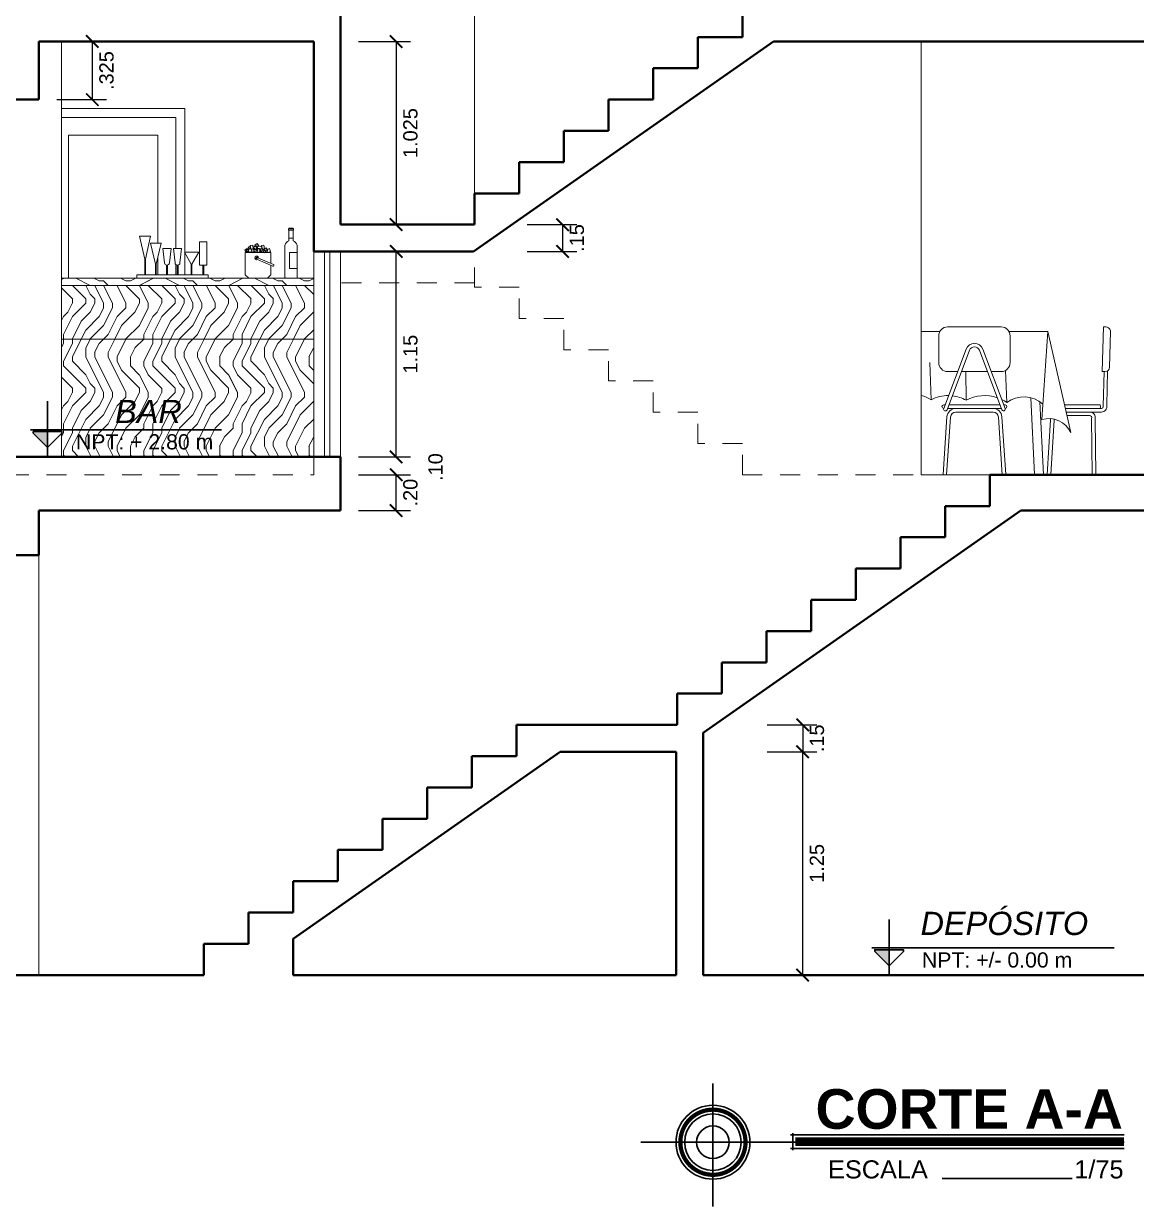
# Model space of a CAD drawing. Header units: millimetres. Extents: x 107 to 277, y 12 to 70.
# Drawn here: x 132.26 to 138.49, y 21.67 to 28.29 of the extents above; entities that cross this region are included whole.
import ezdxf

# ---------------------------------------------------------------- set-up
doc = ezdxf.new("R2010")
doc.units = ezdxf.units.MM
doc.header["$PDMODE"] = 32
doc.linetypes.add('HIDDEN2', pattern=[4.762499999999999, 3.175, -1.5875])
doc.layers.get('0').update_dxf_attribs({"lineweight": 0})
doc.layers.get('Defpoints').update_dxf_attribs({"color": 167, "lineweight": 0})
for name, color, linetype, lineweight in [('A-Dims', 22, 'Continuous', 0), ('A-Furniture', 65, 'Continuous', 0), ('A-Hatch', 57, 'Continuous', 0), ('A-Stair', 53, 'Continuous', 0), ('A-Text', 30, 'Continuous', 30), ('A-Wall', 153, 'Continuous', 40), ('A-Window Glass', 111, 'Continuous', 0), ('ARQ-PORTAS', 124, 'Continuous', 0), ('linea fachada', 181, 'Continuous', 40), ('muros bajos', 223, 'HIDDEN2', 18), ('proyecciones', 33, 'HIDDEN2', 0)]:
    doc.layers.add(name, color=color, linetype=linetype, lineweight=lineweight)
doc.styles.add('ejes', font='swissel.ttf')
doc.styles.add('FITO', font='ARIAL.TTF')
doc.dimstyles.new('DIM50', dxfattribs={"dimtxt": 0.08, "dimasz": 0.07, "dimexe": 0.08, "dimexo": 0.1, "dimgap": 0.04, "dimtad": 2, "dimzin": 4, "dimdsep": 46, "dimtxsty": 'ejes', "dimblk": 'ARCHTICK', "dimcen": 0.05, "dimadec": 0, "dimazin": 0, "dimtfac": 1, "dimtix": 1, "dimtmove": 0, "dimatfit": 3, "dimfxl": 0.08, "dimarcsym": 0})
pattern_1 = [(90, (-114.0953977339475, -72.2793867705482), (-0.4999999999999999, 0.5), [0.025, -0.475]), (90, (-114.1453977339475, -72.6293867705482), (-0.4999999999999999, 0.5), [0.05, -0.45]), (90, (-114.1703977339475, -72.30438677054818), (-0.4999999999999999, 0.5), [0.025, -0.475]), (90, (-114.2203977339475, -72.60438677054819), (-0.4999999999999999, 0.5), [0.025, -0.475]), (90, (-114.2453977339475, -72.30438677054818), (-0.4999999999999999, 0.5), [0.025, -0.475]), (90, (-114.2703977339475, -72.57938677054818), (-0.4999999999999999, 0.5), [0.025, -0.475]), (90, (-114.2953977339475, -72.30438677054818), (-0.4999999999999999, 0.5), [0.025, -0.475]), (90, (-114.3453977339475, -72.57938677054818), (-0.4999999999999999, 0.5), [0.025, -0.275, 0.025, -0.175]), (90, (-114.3953977339475, -72.57938677054818), (-0.4999999999999999, 0.5), [0.05, -0.25, 0.025, -0.175]), (90, (-114.4703977339475, -72.60438677054819), (-0.4999999999999999, 0.5), [0.025, -0.075, 0.025, -0.2, 0.025, -0.15]), (90, (-114.5203977339475, -72.6293867705482), (-0.4999999999999999, 0.5), [0.025, -0.1, 0.05, -0.325]), (90, (-114.5453977339475, -72.30438677054818), (-0.4999999999999999, 0.5), [0.025, -0.475]), (90, (-114.5703977339475, -72.6293867705482), (-0.4999999999999999, 0.5), [0.025, -0.125, 0.025, -0.325]), (135, (-114.0953977339475, -72.67938677054818), (-0.5000000000095124, 8.612732121052413e-17), [0.0707105, -0.636396281]), (135, (-114.0953977339475, -72.2543867705482), (-0.5000000000095124, 8.612732121052413e-17), [0.14142135, -0.565685431]), (135, (-114.3453977339475, -72.2543867705482), (-0.5000000000095124, 8.612732121052413e-17), [0.035355, -0.671751781]), (135, (-114.3953977339475, -72.67938677054818), (-0.5000000000095124, 8.612732121052413e-17), [0.106066, -0.601040781]), (135, (-114.3953977339475, -72.2543867705482), (-0.5000000000095124, 8.612732121052413e-17), [0.1767767, -0.530330081]), (135, (-114.4703977339475, -72.2543867705482), (-0.5000000000095124, 8.612732121052413e-17), [0.106066, -0.601040781]), (45, (-114.5203977339475, -72.35438677054819), (1.41638472441782e-16, 0.5000000000095124), [0.035355, -0.671751781]), (45, (-114.1203977339475, -72.5293867705482), (1.41638472441782e-16, 0.5000000000095124), [0.0707105, -0.636396281]), (45, (-114.3203977339475, -72.5043867705482), (1.41638472441782e-16, 0.5000000000095124), [0.0707105, -0.636396281]), (45, (-114.2203977339475, -72.35438677054819), (1.41638472441782e-16, 0.5000000000095124), [0.0707105, -0.636396281]), (45, (-114.4203977339475, -72.3793867705482), (1.41638472441782e-16, 0.5000000000095124), [0.0707105, -0.636396281]), (45, (-114.4703977339475, -72.35438677054819), (1.41638472441782e-16, 0.5000000000095124), [0.106066, -0.601040781]), (45, (-114.1703977339475, -72.47938677054819), (1.41638472441782e-16, 0.5000000000095124), [0.106066, -0.601040781]), (45, (-114.1953977339475, -72.4043867705482), (1.41638472441782e-16, 0.5000000000095124), [0.106066, -0.601040781]), (45, (-114.3703977339475, -72.47938677054819), (1.41638472441782e-16, 0.5000000000095124), [0.106066, -0.601040781]), (45, (-114.3953977339475, -72.42938677054818), (1.41638472441782e-16, 0.5000000000095124), [0.106066, -0.601040781]), (116.5650512, (-114.1953977339475, -72.6543867705482), (-2.00032210155194e-10, 0.5000000000000471), [0.055901695, -1.06213229]), (116.5650512, (-114.1703977339475, -72.2793867705482), (-2.00032210155194e-10, 0.5000000000000471), [0.2236068, -0.8944271884999999]), (116.5650512, (-114.2453977339475, -72.2793867705482), (-2.00032210155194e-10, 0.5000000000000471), [0.2236068, -0.8944271884999999]), (116.5650512, (-114.2953977339475, -72.2793867705482), (-2.00032210155194e-10, 0.5000000000000471), [0.223607, -0.335, 0.111805, -0.4476219885]), (116.5650512, (-114.3703977339475, -72.22938677054819), (-2.00032210155194e-10, 0.5000000000000471), [0.055901695, -1.06213229]), (116.5650512, (-114.5453977339475, -72.67938677054818), (-2.00032210155194e-10, 0.5000000000000471), [0.055901695, -1.06213229]), (116.5650512, (-114.5453977339475, -72.2793867705482), (-2.00032210155194e-10, 0.5000000000000471), [0.1118034, -1.0062305885]), (63.43494879999999, (-114.0953977339475, -72.4043867705482), (2.000326044544413e-10, 0.500000000000047), [0.1118034, -1.0062305885]), (63.43494879999999, (-114.2203977339475, -72.57938677054818), (2.000326044544413e-10, 0.500000000000047), [0.1118034, -1.0062305885]), (63.43494879999999, (-114.1453977339475, -72.57938677054818), (2.000326044544413e-10, 0.500000000000047), [0.055901695, -1.0621305885]), (63.43494879999999, (-114.2703977339475, -72.55438677054818), (2.000326044544413e-10, 0.500000000000047), [0.1677051, -0.9503288885]), (63.43494879999999, (-114.2703977339475, -72.45438677054818), (2.000326044544413e-10, 0.500000000000047), [0.1118034, -1.0062305885]), (63.43494879999999, (-114.2953977339475, -72.4043867705482), (2.000326044544413e-10, 0.500000000000047), [0.1118034, -1.0062305885]), (63.43494879999999, (-114.3453977339475, -72.55438677054818), (2.000326044544413e-10, 0.500000000000047), [0.055901695, -1.0621305885]), (63.43494879999999, (-114.3953977339475, -72.5293867705482), (2.000326044544413e-10, 0.500000000000047), [0.055901695, -1.0621305885]), (63.43494879999999, (-114.4953977339475, -72.32938677054818), (2.000326044544413e-10, 0.500000000000047), [0.055901695, -1.0621305885]), (63.43494879999999, (-114.3203977339475, -72.35438677054819), (2.000326044544413e-10, 0.500000000000047), [0.055901695, -1.0621305885]), (63.43494879999999, (-114.4703977339475, -72.57938677054818), (2.000326044544413e-10, 0.500000000000047), [0.1677051, -0.9503288885]), (63.43494879999999, (-114.5203977339475, -72.60438677054819), (2.000326044544413e-10, 0.500000000000047), [0.1118034, -1.0062305885]), (63.43494879999999, (-114.3703977339475, -72.32938677054818), (2.000326044544413e-10, 0.500000000000047), [0.0559, -0.5031, 0.0559, -0.5031339885]), (63.43494879999999, (-114.4703977339475, -72.47938677054819), (2.000326044544413e-10, 0.500000000000047), [0.1118034, -1.0062305885]), (63.43494879999999, (-114.5203977339475, -72.45438677054818), (2.000326044544413e-10, 0.500000000000047), [0.1118034, -1.0062305885]), (63.43494879999999, (-114.5703977339475, -72.60438677054819), (2.000326044544413e-10, 0.500000000000047), [0.1118034, -1.0062305885]), (63.43494879999999, (-114.5703977339475, -72.45438677054818), (2.000326044544413e-10, 0.500000000000047), [0.1118034, -1.0062305885])]

# ---------------------------------------------------------------- blocks, each defined once
blk = doc.blocks.new('_ArchTick')
at = {"color": 0, "linetype": 'ByBlock', "const_width": 0.15}
blk.add_lwpolyline([(-0.5, -0.5), (0.5, 0.5)], dxfattribs=at)
blk = doc.blocks.new('*D344')
at = {"layer": 'A-Dims', "color": 0, "lineweight": -2}
for p, q in [((136.4200091921931, 24.36083879969377), (136.6981731992171, 24.36083879969377)), ((136.618173199217, 24.36083879969377), (136.618173199217, 24.21083879969377)), ((136.4200091921931, 24.21083879969377), (136.6981731992171, 24.21083879969377))]:
    blk.add_line(p, q, dxfattribs=at)
at = {"layer": 'Defpoints', "color": 0}
for p in [(136.3200091921931, 24.36083879969377), (136.3200091921931, 24.21083879969377), (136.618173199217, 24.21083879969377)]:
    blk.add_point(p, dxfattribs=at)
at = {"layer": 'A-Dims', "color": 0, "lineweight": -2, "xscale": 0.07, "yscale": 0.07, "zscale": 0.07}
for p, rotation in [((136.618173199217, 24.36083879969377), 270), ((136.618173199217, 24.21083879969377), 90)]:
    blk.add_blockref('_ArchTick', p, dxfattribs=dict(at, rotation=rotation))
at = {"layer": 'A-Dims', "color": 0, "insert": (136.6981731992171, 24.28583879969377), "char_height": 0.08, "attachment_point": 5, "rotation": 90, "style": 'ejes'}
blk.add_mtext('.15', dxfattribs=at)
blk = doc.blocks.new('*D345')
at = {"layer": 'A-Dims', "color": 0, "lineweight": -2}
for p, q in [((136.4200091921931, 24.21083879969377), (136.6981731992171, 24.21083879969377)), ((136.618173199217, 22.9608387996938), (136.618173199217, 24.21083879969377)), ((136.4200091921931, 22.9608387996938), (136.6981731992171, 22.9608387996938))]:
    blk.add_line(p, q, dxfattribs=at)
at = {"layer": 'Defpoints', "color": 0}
for p in [(136.3200091921931, 24.21083879969377), (136.618173199217, 24.21083879969377), (136.3200091921931, 22.9608387996938)]:
    blk.add_point(p, dxfattribs=at)
at = {"layer": 'A-Dims', "color": 0, "lineweight": -2, "xscale": 0.07, "yscale": 0.07, "zscale": 0.07}
for p, rotation in [((136.618173199217, 24.21083879969377), 90), ((136.618173199217, 22.9608387996938), 270)]:
    blk.add_blockref('_ArchTick', p, dxfattribs=dict(at, rotation=rotation))
at = {"layer": 'A-Dims', "color": 0, "insert": (136.6981731992171, 23.58583879969378), "char_height": 0.08, "attachment_point": 5, "rotation": 90, "style": 'ejes'}
blk.add_mtext('1.25', dxfattribs=at)
blk = doc.blocks.new('*D346')
at = {"layer": 'A-Dims', "color": 0, "lineweight": -2}
for p, q in [((134.1310882659429, 27.01083879969374), (134.4225676238192, 27.01083879969374)), ((134.3425676238192, 25.86083879969375), (134.3425676238192, 27.01083879969374)), ((134.1310882659428, 25.86083879969375), (134.4225676238192, 25.86083879969375))]:
    blk.add_line(p, q, dxfattribs=at)
at = {"layer": 'Defpoints', "color": 0}
for p in [(134.0310882659429, 27.01083879969374), (134.3425676238192, 27.01083879969374), (134.0310882659428, 25.86083879969375)]:
    blk.add_point(p, dxfattribs=at)
at = {"layer": 'A-Dims', "color": 0, "lineweight": -2, "xscale": 0.07, "yscale": 0.07, "zscale": 0.07}
for p, rotation in [((134.3425676238192, 27.01083879969374), 90), ((134.3425676238192, 25.86083879969375), 270)]:
    blk.add_blockref('_ArchTick', p, dxfattribs=dict(at, rotation=rotation))
at = {"layer": 'A-Dims', "color": 0, "insert": (134.4225676238192, 26.43583879969374), "char_height": 0.08, "attachment_point": 5, "rotation": 90, "style": 'ejes'}
blk.add_mtext('1.15', dxfattribs=at)
blk = doc.blocks.new('*D347')
at = {"layer": 'A-Dims', "color": 0, "lineweight": -2}
for p, q in [((134.1310882659427, 28.18583879969371), (134.4225676238192, 28.18583879969371)), ((134.3425676238192, 28.18583879969371), (134.3425676238192, 27.16083879969374)), ((134.1310882659427, 27.16083879969374), (134.4225676238192, 27.16083879969374))]:
    blk.add_line(p, q, dxfattribs=at)
at = {"layer": 'Defpoints', "color": 0}
for p in [(134.0310882659427, 28.18583879969371), (134.0310882659427, 27.16083879969374), (134.3425676238192, 27.16083879969374)]:
    blk.add_point(p, dxfattribs=at)
at = {"layer": 'A-Dims', "color": 0, "lineweight": -2, "xscale": 0.07, "yscale": 0.07, "zscale": 0.07}
for p, rotation in [((134.3425676238192, 28.18583879969371), 90), ((134.3425676238192, 27.16083879969374), 270)]:
    blk.add_blockref('_ArchTick', p, dxfattribs=dict(at, rotation=rotation))
at = {"layer": 'A-Dims', "color": 0, "insert": (134.4225676238192, 27.67333879969372), "char_height": 0.08, "attachment_point": 5, "rotation": 90, "style": 'ejes'}
blk.add_mtext('1.025', dxfattribs=at)
blk = doc.blocks.new('*D348')
at = {"layer": 'A-Dims', "color": 0, "lineweight": -2}
for p, q in [((132.4424705424519, 28.18583879969371), (132.7213754900108, 28.18583879969371)), ((132.6413754900108, 28.18583879969371), (132.6413754900108, 27.86083879969375)), ((132.4424705424519, 27.86083879969375), (132.7213754900108, 27.86083879969375))]:
    blk.add_line(p, q, dxfattribs=at)
at = {"layer": 'Defpoints', "color": 0}
for p in [(132.3424705424519, 28.18583879969371), (132.3424705424519, 27.86083879969375), (132.6413754900108, 27.86083879969375)]:
    blk.add_point(p, dxfattribs=at)
at = {"layer": 'A-Dims', "color": 0, "lineweight": -2, "xscale": 0.07, "yscale": 0.07, "zscale": 0.07}
for p, rotation in [((132.6413754900108, 28.18583879969371), 90), ((132.6413754900108, 27.86083879969375), 270)]:
    blk.add_blockref('_ArchTick', p, dxfattribs=dict(at, rotation=rotation))
at = {"layer": 'A-Dims', "color": 0, "insert": (132.7213754900108, 28.02333879969373), "char_height": 0.08, "attachment_point": 5, "rotation": 90, "style": 'ejes'}
blk.add_mtext('.325', dxfattribs=at)
blk = doc.blocks.new('Garrafa')
at = {"color": 8}
for p, q in [((-0.0483563189580423, 0.0699999999999932), (-0.0483563189580423, 0.0272846272362557)), ((0.0401259332429902, 0.0699999999999932), (0.0401259332429618, 0.0277846272362581)), ((-0.1290918293682353, 0.0474999999999994), (-0.1290918293682353, 0.0224999999999937)), ((-0.0483563189580423, 0.0272846272362557), (0.0396259332429736, 0.0272846272362557))]:
    blk.add_line(p, q, dxfattribs=at)
for points in [[(-0.1740000000559405, 0.0474999999999994), (-0.115000000055943, 0.0474999999999994, -0.1528702360645344), (-0.0900000000993657, 0.0699999999999932), (0.0899999999440695, 0.0699999999999932, -0.414213562373095), (0.0949999999440649, 0.0649999999999977), (0.0949999999440649, 0.0049999999999955, -0.414213562373095), (0.0899999999440695, 0), (-0.0899999999440979, 0, -0.1528702367060225), (-0.115000000055943, 0.0224999999999937), (-0.1740000000559121, 0.0224999999999937)], [(-0.1820000000559503, 0.0224999999999937), (-0.1830000000559551, 0.0224999999999937, -0.4142135623738189), (-0.1850000000559646, 0.0244999999999891), (-0.1850000000559078, 0.0455000000000183, -0.414213562372762), (-0.1830000000558982, 0.0475000000000136), (-0.1820000000560071, 0.0475000000000136)]]:
    blk.add_lwpolyline(points, format="xyb", dxfattribs=at)
blk.add_lwpolyline([(-0.1820000000559219, 0.0219999999999914), (-0.1820000000559787, 0.0480000000000018, -0.4142135623728431), (-0.1815000000559905, 0.0485000000000042), (-0.1745000000559003, 0.0485000000000184, -0.4142135623736288), (-0.1740000000559121, 0.048000000000016), (-0.1740000000559405, 0.0219999999999914, -0.4142135623727797), (-0.1745000000559287, 0.021499999999989), (-0.1815000000559337, 0.021499999999989, -0.4142135623727797)], format="xyb", close=True, dxfattribs=at)
blk.add_arc((0.0396259332429736, 0.0277846272362581), 0.0005, 270, 0, dxfattribs=at)
blk = doc.blocks.new('*D354')
at = {"layer": 'A-Dims', "color": 0, "lineweight": -2}
for p, q in [((134.1310882659426, 25.76083879969375), (134.4225676238192, 25.76083879969375)), ((134.3425676238192, 25.56083879969375), (134.3425676238192, 25.76083879969375)), ((134.1310882659427, 25.56083879969375), (134.4225676238192, 25.56083879969375))]:
    blk.add_line(p, q, dxfattribs=at)
at = {"layer": 'Defpoints', "color": 0}
for p in [(134.0310882659426, 25.76083879969375), (134.3425676238192, 25.76083879969375), (134.0310882659427, 25.56083879969375)]:
    blk.add_point(p, dxfattribs=at)
at = {"layer": 'A-Dims', "color": 0, "lineweight": -2, "xscale": 0.07, "yscale": 0.07, "zscale": 0.07}
for p, rotation in [((134.3425676238192, 25.76083879969375), 270), ((134.3425676238192, 25.56083879969375), 90)]:
    blk.add_blockref('_ArchTick', p, dxfattribs=dict(at, rotation=rotation))
at = {"layer": 'A-Dims', "color": 0, "insert": (134.4225676238192, 25.66083879969375), "char_height": 0.08, "attachment_point": 5, "rotation": 90, "style": 'ejes'}
blk.add_mtext('.20', dxfattribs=at)
blk = doc.blocks.new('*D355')
at = {"layer": 'A-Dims', "color": 0, "lineweight": -2}
for p, q in [((135.0761777798935, 27.16083879969373), (135.3543417869175, 27.16083879969373)), ((135.2743417869175, 27.16083879969373), (135.2743417869175, 27.01083879969372)), ((135.0761777798935, 27.01083879969372), (135.3543417869175, 27.01083879969372))]:
    blk.add_line(p, q, dxfattribs=at)
at = {"layer": 'Defpoints', "color": 0}
for p in [(134.9761777798935, 27.16083879969373), (134.9761777798935, 27.01083879969372), (135.2743417869175, 27.01083879969372)]:
    blk.add_point(p, dxfattribs=at)
at = {"layer": 'A-Dims', "color": 0, "lineweight": -2, "xscale": 0.07, "yscale": 0.07, "zscale": 0.07}
for p, rotation in [((135.2743417869175, 27.16083879969373), 270), ((135.2743417869175, 27.01083879969372), 90)]:
    blk.add_blockref('_ArchTick', p, dxfattribs=dict(at, rotation=rotation))
at = {"layer": 'A-Dims', "color": 0, "insert": (135.3543417869175, 27.08583879969373), "char_height": 0.08, "attachment_point": 5, "rotation": 90, "style": 'ejes'}
blk.add_mtext('.15', dxfattribs=at)

msp = doc.modelspace()

# ---------------------------------------------------------------- hatches: boundary and pattern name
at = {"layer": 'A-Hatch'}
h = msp.add_hatch(dxfattribs=at)
h.set_pattern_fill('ENDGRAIN', color=256, scale=0.5, angle=180, style=0, pattern_type=2)
h.set_pattern_definition([(180, (-114.4953977339475, -72.67938677054818), (-0.5000000000000001, -0.4999999999999999), [0.025, -0.475]), (180, (-114.1453977339475, -72.72938677054819), (-0.5000000000000001, -0.4999999999999999), [0.05, -0.45]), (180, (-114.4703977339475, -72.7543867705482), (-0.5000000000000001, -0.4999999999999999), [0.025, -0.475]), (180, (-114.1703977339475, -72.80438677054818), (-0.5000000000000001, -0.4999999999999999), [0.025, -0.475]), (180, (-114.4703977339475, -72.82938677054818), (-0.5000000000000001, -0.4999999999999999), [0.025, -0.475]), (180, (-114.1953977339475, -72.85438677054819), (-0.5000000000000001, -0.4999999999999999), [0.025, -0.475]), (180, (-114.4703977339475, -72.8793867705482), (-0.5000000000000001, -0.4999999999999999), [0.025, -0.475]), (180, (-114.1953977339475, -72.92938677054818), (-0.5000000000000001, -0.4999999999999999), [0.025, -0.275, 0.025, -0.175]), (180, (-114.1953977339475, -72.97938677054819), (-0.5000000000000001, -0.4999999999999999), [0.05, -0.25, 0.025, -0.175]), (180, (-114.1703977339475, -73.05438677054818), (-0.5000000000000001, -0.4999999999999999), [0.025, -0.075, 0.025, -0.2, 0.025, -0.15]), (180, (-114.1453977339475, -73.10438677054819), (-0.5000000000000001, -0.4999999999999999), [0.025, -0.1, 0.05, -0.325]), (180, (-114.4703977339475, -73.1293867705482), (-0.5000000000000001, -0.4999999999999999), [0.025, -0.475]), (180, (-114.1453977339475, -73.1543867705482), (-0.5000000000000001, -0.4999999999999999), [0.025, -0.125, 0.025, -0.325]), (225, (-114.0953977339475, -72.67938677054818), (-1.167434911897904e-16, -0.5000000000095124), [0.07071050000000001, -0.6363962810000001]), (225, (-114.5203977339475, -72.67938677054818), (-1.167434911897904e-16, -0.5000000000095124), [0.14142135, -0.5656854310000001]), (225, (-114.5203977339475, -72.92938677054818), (-1.167434911897904e-16, -0.5000000000095124), [0.03535500000000001, -0.6717517810000001]), (225, (-114.0953977339475, -72.97938677054819), (-1.167434911897904e-16, -0.5000000000095124), [0.106066, -0.6010407810000001]), (225, (-114.5203977339475, -72.97938677054819), (-1.167434911897904e-16, -0.5000000000095124), [0.1767767, -0.5303300810000001]), (225, (-114.5203977339475, -73.05438677054818), (-1.167434911897904e-16, -0.5000000000095124), [0.106066, -0.6010407810000001]), (134.9999999999999, (-114.4203977339475, -73.10438677054819), (-0.5000000000095124, 1.722546424210483e-16), [0.035355, -0.671751781]), (134.9999999999999, (-114.2453977339475, -72.70438677054818), (-0.5000000000095124, 1.722546424210483e-16), [0.0707105, -0.636396281]), (134.9999999999999, (-114.2703977339475, -72.9043867705482), (-0.5000000000095124, 1.722546424210483e-16), [0.0707105, -0.636396281]), (134.9999999999999, (-114.4203977339475, -72.80438677054818), (-0.5000000000095124, 1.722546424210483e-16), [0.0707105, -0.636396281]), (134.9999999999999, (-114.3953977339475, -73.0043867705482), (-0.5000000000095124, 1.722546424210483e-16), [0.0707105, -0.636396281]), (134.9999999999999, (-114.4203977339475, -73.05438677054818), (-0.5000000000095124, 1.722546424210483e-16), [0.106066, -0.601040781]), (134.9999999999999, (-114.2953977339475, -72.7543867705482), (-0.5000000000095124, 1.722546424210483e-16), [0.106066, -0.601040781]), (134.9999999999999, (-114.3703977339475, -72.7793867705482), (-0.5000000000095124, 1.722546424210483e-16), [0.106066, -0.601040781]), (134.9999999999999, (-114.2953977339475, -72.95438677054818), (-0.5000000000095124, 1.722546424210483e-16), [0.106066, -0.601040781]), (134.9999999999999, (-114.3453977339475, -72.97938677054819), (-0.5000000000095124, 1.722546424210483e-16), [0.106066, -0.601040781]), (206.5650511999999, (-114.1203977339475, -72.7793867705482), (-0.5000000000000471, -2.00032179539024e-10), [0.05590169499999997, -1.062132289999999]), (206.5650511999999, (-114.4953977339475, -72.7543867705482), (-0.5000000000000471, -2.00032179539024e-10), [0.2236067999999999, -0.8944271884999995]), (206.5650511999999, (-114.4953977339475, -72.82938677054818), (-0.5000000000000471, -2.00032179539024e-10), [0.2236067999999999, -0.8944271884999995]), (206.5650511999999, (-114.4953977339475, -72.8793867705482), (-0.5000000000000471, -2.00032179539024e-10), [0.2236069999999999, -0.3349999999999998, 0.1118049999999999, -0.4476219884999998]), (206.5650511999999, (-114.5453977339475, -72.95438677054818), (-0.5000000000000471, -2.00032179539024e-10), [0.05590169499999997, -1.062132289999999]), (206.5650511999999, (-114.0953977339475, -73.1293867705482), (-0.5000000000000471, -2.00032179539024e-10), [0.05590169499999997, -1.062132289999999]), (206.5650511999999, (-114.4953977339475, -73.1293867705482), (-0.5000000000000471, -2.00032179539024e-10), [0.1118033999999999, -1.006230588499999]), (153.4349488, (-114.3703977339475, -72.67938677054818), (-0.500000000000047, 2.000326350706113e-10), [0.1118034, -1.0062305885]), (153.4349488, (-114.1953977339475, -72.80438677054818), (-0.500000000000047, 2.000326350706113e-10), [0.1118034, -1.0062305885]), (153.4349488, (-114.1953977339475, -72.72938677054819), (-0.500000000000047, 2.000326350706113e-10), [0.05590169499999999, -1.062130588499999]), (153.4349488, (-114.2203977339475, -72.85438677054819), (-0.500000000000047, 2.000326350706113e-10), [0.1677051, -0.9503288884999997]), (153.4349488, (-114.3203977339475, -72.85438677054819), (-0.500000000000047, 2.000326350706113e-10), [0.1118034, -1.0062305885]), (153.4349488, (-114.3703977339475, -72.8793867705482), (-0.500000000000047, 2.000326350706113e-10), [0.1118034, -1.0062305885]), (153.4349488, (-114.2203977339475, -72.92938677054818), (-0.500000000000047, 2.000326350706113e-10), [0.05590169499999999, -1.062130588499999]), (153.4349488, (-114.2453977339475, -72.97938677054819), (-0.500000000000047, 2.000326350706113e-10), [0.05590169499999999, -1.062130588499999]), (153.4349488, (-114.4453977339475, -73.07938677054818), (-0.500000000000047, 2.000326350706113e-10), [0.05590169499999999, -1.062130588499999]), (153.4349488, (-114.4203977339475, -72.9043867705482), (-0.500000000000047, 2.000326350706113e-10), [0.05590169499999999, -1.062130588499999]), (153.4349488, (-114.1953977339475, -73.05438677054818), (-0.500000000000047, 2.000326350706113e-10), [0.1677051, -0.9503288884999997]), (153.4349488, (-114.1703977339475, -73.10438677054819), (-0.500000000000047, 2.000326350706113e-10), [0.1118034, -1.0062305885]), (153.4349488, (-114.4453977339475, -72.95438677054818), (-0.500000000000047, 2.000326350706113e-10), [0.05589999999999998, -0.5030999999999998, 0.05589999999999998, -0.5031339884999998]), (153.4349488, (-114.2953977339475, -73.05438677054818), (-0.500000000000047, 2.000326350706113e-10), [0.1118034, -1.0062305885]), (153.4349488, (-114.3203977339475, -73.10438677054819), (-0.500000000000047, 2.000326350706113e-10), [0.1118034, -1.0062305885]), (153.4349488, (-114.1703977339475, -73.1543867705482), (-0.500000000000047, 2.000326350706113e-10), [0.1118034, -1.0062305885]), (153.4349488, (-114.3203977339475, -73.1543867705482), (-0.500000000000047, 2.000326350706113e-10), [0.1118034, -1.0062305885])])
h.paths.add_polyline_path([(133.8810882659426, 26.82083879969374), (133.8810882659426, 26.86083879969373), (132.4692827554037, 26.8608387996937), (132.4692827554037, 26.82083879969372)])
h = msp.add_hatch(dxfattribs=at)
h.set_pattern_fill('ENDGRAIN', color=256, scale=0.5, angle=90, style=0, pattern_type=2)
h.set_pattern_definition(pattern_1)
h.paths.add_polyline_path([(133.8810882659426, 26.52083879969372), (133.8810882659426, 26.82083879969372), (132.4692827554037, 26.82083879969372), (132.4692827554037, 26.52083879969372)])
h = msp.add_hatch(dxfattribs=at)
h.set_pattern_fill('ENDGRAIN', color=256, scale=0.5, angle=90, style=0, pattern_type=2)
h.set_pattern_definition(pattern_1)
h.paths.add_polyline_path([(133.8810882659426, 25.86083879969375), (133.8810882659426, 26.52083879969372), (132.4692827554037, 26.52083879969372), (132.4692827554036, 25.86083879969375)])
at = {"layer": 'A-Text'}
for points in [[(132.3915930841512, 25.91291122630334), (132.3915930841512, 26.00291122630326), (132.3114047028889, 26.00291122630326), (132.3114047028889, 25.99309960756582)], [(137.1017783887218, 23.01291122630338), (137.1017783887218, 23.1029112263033), (137.0215900074594, 23.1029112263033), (137.0215900074594, 23.09309960756585)]]:
    msp.add_hatch(color=256, dxfattribs=at).paths.add_polyline_path(points)

# ---------------------------------------------------------------- linework, layer by layer
at = {"layer": 'A-Furniture'}
for p, q in [((132.9387840243735, 26.96759756250449), (132.9347840243735, 26.96759756250449)), ((133.0089507995875, 26.98269030070147), (133.0089507995875, 26.88083880971768)), ((133.1589507995876, 27.00460890847773), (133.1589507995876, 26.88083880971768)), ((133.5672253819573, 26.96559750042834), (133.6530971683021, 26.9281364260374)), ((133.5724682791091, 26.97379194002607), (133.6561595724848, 26.93782850041773)), ((132.9986650584418, 26.93937522633284), (132.9946650584418, 26.93937522633284)), ((133.0574155771739, 26.93464433926945), (133.0574155771739, 26.88083880971768)), ((133.0634155771739, 26.93495385615233), (133.0634155771739, 26.88083880971768)), ((133.1089507995875, 26.9379391945989), (133.1089507995875, 26.88083880971768)), ((133.1164793739202, 26.93464433926945), (133.1164793739202, 26.88083880971768)), ((133.1224793739202, 26.93495385615233), (133.1224793739202, 26.88083880971768)), ((133.1994516424803, 26.93937522633284), (133.1954516424803, 26.93937522633284)), ((133.2595963915159, 26.93459732833657), (133.2595963915159, 26.88083880971768)), ((133.2655963915159, 26.93459732833657), (133.2655963915159, 26.88083880971768)), ((132.4692827554037, 26.86083879969373), (133.8810882659426, 26.86083879969373)), ((132.4692827554037, 26.82083879969372), (133.8810882659426, 26.82083879969372)), ((137.2810882659427, 26.56218098445951), (137.3856330608781, 26.56218098445951)), ((137.7737920487298, 26.56218098445951), (137.9895916571247, 26.56218098445951)), ((137.9895916571247, 26.56218098445951), (137.956032816001, 26.06948867201316)), ((137.9895916571247, 26.56218098445951), (138.1193782907409, 25.99697289020963)), ((132.4692827554037, 26.52083879969373), (133.8810882659426, 26.52083879969373)), ((137.3371458036327, 26.18109091957692), (137.3307170498467, 26.38979216153273)), ((137.6525689209465, 26.33867028059526), (137.5068561886615, 26.33867028059526)), ((137.5332259901538, 26.17788011421742), (137.5309587631472, 26.33867028059526)), ((137.729712554804, 26.33867028059526), (137.6739434271037, 26.33867028059526)), ((137.7614504674087, 26.16503696193015), (137.7530950344534, 26.34447458345806)), ((137.8949284103825, 26.19239525097218), (137.9162391252228, 25.76218098445951)), ((137.9461766265286, 26.1684342601363), (137.9663004308391, 25.76218098445951)), ((137.7304276490097, 26.13218098445952), (137.4289974605982, 26.13218098445952))]:
    msp.add_line(p, q, dxfattribs=at)
for points in [[(132.9347840243735, 26.88083880971768), (132.9347840243735, 26.96759756250449), (132.9067840243736, 27.09728817641976), (132.9667840243735, 27.09728817641976), (132.9387840243735, 26.96759756250449), (132.9387840243735, 26.88083880971768)], [(132.9946650584418, 26.88083880971768), (132.9946650584418, 26.93937522633284), (132.9666650584418, 27.0572881764198), (133.0266650584418, 27.0572881764198), (132.9986650584418, 26.93937522633284), (132.9986650584418, 26.88083880971768)], [(133.2825963915159, 27.06385972825564), (133.2825963915159, 26.93459732833657), (133.2425963915159, 26.93459732833657), (133.2425963915159, 27.06385972825564)], [(133.495518314556, 27.01781029059534), (133.5088335618893, 27.02755121033967), (133.5185685333349, 27.01424409397051), (133.5052532860016, 27.00450317422618)], [(133.5022035851087, 27.01806081115776), (133.5098301972561, 27.02459362315309), (133.5168255073056, 27.01642707609249), (133.5091988951582, 27.00989426409716)], [(133.5337973461036, 27.01901665772879), (133.5270577431498, 27.00554513375285), (133.5116710155848, 27.01324288455904), (133.5184106185386, 27.02671440853495)], [(133.5141604834564, 27.03214416007372), (133.5217870956037, 27.03867697206905), (133.5287824056532, 27.03051042500845), (133.5211557935058, 27.02397761301312)], [(133.5257614419212, 27.04494855852661), (133.5399632221116, 27.04697615926482), (133.5429015298425, 27.02639557861146), (133.5286997496521, 27.02436797787322)], [(133.5533637504985, 27.01900967610199), (133.548656622665, 27.00470068753651), (133.5309514562804, 27.01052503222052), (133.5356585841138, 27.02483402078601)], [(133.5441700868365, 27.02479357767205), (133.5680172834835, 27.01968689594349), (133.5653153174105, 27.00706924720415), (133.5414681207635, 27.01217592893274)], [(133.5441991949856, 27.03445448707006), (133.557514442319, 27.04419540681439), (133.5672494137645, 27.03088829044523), (133.5539341664312, 27.02114737070089)], [(133.5514586108895, 27.04555052081937), (133.5647738582229, 27.0552914405637), (133.5745088296684, 27.04198432419454), (133.5611935823351, 27.03224340445021)], [(133.5591014092829, 27.0214784598298), (133.5743396079003, 27.02779997369205), (133.5812068335034, 27.01124632056857), (133.565968634886, 27.00492480670632)], [(133.568510786094, 27.04271805207534), (133.592357982741, 27.03761137034677), (133.5896560166681, 27.02499372160744), (133.5658088200211, 27.03010040333603)], [(133.5825560614653, 27.02489028757568), (133.5967578416557, 27.0269178883139), (133.5996961493866, 27.00633730766054), (133.5854943691962, 27.00430970692229)], [(133.5885342515962, 27.04366828059798), (133.6027360317866, 27.04569588133619), (133.6056743395175, 27.02511530068283), (133.5914725593271, 27.02308769994459)], [(133.6118659802923, 27.01815615748293), (133.6071588524588, 27.00384716891744), (133.5894536860742, 27.00967151360145), (133.5941608139076, 27.02398050216694)], [(133.6009938145297, 27.02207788369068), (133.6143090618631, 27.03181880343501), (133.6240440333086, 27.01851168706585), (133.6107287859753, 27.00877076732151)], [(133.6176036390767, 27.02062494121073), (133.6328418376941, 27.02694645507298), (133.6397090632972, 27.0103928019495), (133.6244708646798, 27.00407128808725)], [(133.2911177393456, 26.88083880971768), (132.8911177393459, 26.88083880971768), (132.8911177393459, 26.8608388097177), (132.8911177393459, 26.8608388097177), (133.2911177393456, 26.8608388097177)]]:
    msp.add_lwpolyline(points, close=True, dxfattribs=at)
for points in [[(133.0826635894579, 27.02732526428476), (133.0731774450083, 26.94641004449823, -0.3917763964757131), (133.0604155771739, 26.93459732833657), (133.058511601742, 26.93459732833657, -0.3917763964757131), (133.0457497339076, 26.94641004449823), (133.036263589458, 27.02732526428476)], [(133.1417273862042, 27.02732526428476), (133.1322412417546, 26.94641004449823, -0.3917763964757131), (133.1194793739202, 26.93459732833657), (133.1175753984883, 26.93459732833657, -0.3917763964757131), (133.1048135306539, 26.94641004449823), (133.0953273862043, 27.02732526428476)], [(138.2953012151474, 26.33867028059526), (138.3102958088014, 26.33826758821694, 0.4142135623730876), (138.3359579521886, 26.36258742367641), (138.3413271838994, 26.56251533906303, 0.4142135623731012), (138.3170073484399, 26.5881774824502), (138.3020127547859, 26.58858017482851)], [(137.7330882725136, 26.12512473927982), (137.607783378784, 26.45744611097698, 0.6916659177606203), (137.5516417308239, 26.45744611097698), (137.4263368370944, 26.12512473927982, -1), (137.407622954441, 26.13218098445952), (137.5329278481705, 26.46450235615668, -0.6916659177605988), (137.6264972614374, 26.46450235615668), (137.7518021551669, 26.13218098445952, -1)]]:
    msp.add_lwpolyline(points, format="xyb", close=True, dxfattribs=at)
for points in [[(133.1994516424803, 26.88083880971768), (133.1994516424803, 26.93937522633284), (133.2374516424802, 27.00728817641984), (133.1574516424803, 27.00728817641984), (133.1954516424803, 26.93937522633284), (133.1954516424803, 26.88083880971768)], [(133.6417519888336, 26.94401966133355), (133.6417519888336, 27.00445929710886), (133.4980003651518, 27.00445929710886), (133.4980003651518, 26.88083879969374), (133.5180003651518, 26.86083879969373), (133.6217519888336, 26.86083879969373), (133.6417519888336, 26.88083879969374), (133.6417519888336, 26.93308569552553)]]:
    msp.add_lwpolyline(points, dxfattribs=at)
for points in [[(137.729712554804, 26.33867028059526, 0.4142135623730951), (137.779712554804, 26.38867028059526), (137.779712554804, 26.53858017482852, 0.4142135623731028), (137.729712554804, 26.58858017482851), (137.429712554804, 26.58858017482851, 0.4142135623730946), (137.379712554804, 26.53858017482852), (137.379712554804, 26.38867028059526, 0.4142135623730951), (137.429712554804, 26.33867028059526), (137.4854816825043, 26.33867028059526, 0.4142135623730951)], [(138.2245231719992, 26.11218098445951), (138.2908509692615, 26.11218098445951, 0.4725771866267998), (138.3201882642045, 26.14788243289696), (138.3254246332482, 26.34286309372344)], [(138.2245231719992, 26.13218098445952), (138.2908509692615, 26.13218098445952, 0.5241754178325949), (138.3001191759978, 26.14557838465871), (138.3052976109167, 26.33840181900971)], [(137.4347179904958, 26.20403978645776, 0.1222000483925644), (137.3371458036327, 26.18109091957692, 0.06736011830221636), (137.2810882659427, 26.20556378202398, 0.06736011830221636)], [(137.407622954441, 26.13218098445952, -1), (137.407622954441, 26.15218098445951), (137.415164142243, 26.15218098445951, -1)], [(137.4365386484002, 26.15218098445951), (137.7228864612077, 26.15218098445951, -1)], [(137.7077669520502, 26.19227946643459, 0.209688064091951), (137.5332259901538, 26.17788011421738, 0.09886413315145735), (137.4555999050589, 26.20273338325686, 0.2726025513632966)], [(137.9618944046451, 26.15554526893229, 0.3679903940881803), (137.7614504674087, 26.16503696193016, 0.03777476531201696), (137.7331161362629, 26.18173821442009, 0.09886413315145735)], [(137.7442609673649, 26.15218098445951), (137.7518021551669, 26.15218098445951, -1), (137.7518021551669, 26.13218098445952)], [(138.0837384330184, 26.15218098445951), (138.2780991257893, 26.15218098445951, -0.4142135623730951), (138.2860991257893, 26.14418098445952), (138.2860991257893, 26.14018098445951, -0.4142135623730084), (138.2780991257893, 26.13218098445952), (138.0883309586717, 26.13218098445952, -0.4142135623730951)], [(137.4041109391033, 25.76218098445951), (137.4258601084369, 26.08553644637391, -0.3946769713951311), (137.4757473901362, 26.13218098445952, -0.3946769713951311)], [(137.424065851783, 25.76083879969375), (137.4458150211166, 26.08419426160815, -0.3946769713951309), (137.4757473901362, 26.11218098445952), (137.6836777194717, 26.11218098445952, -0.3946769713951311), (137.7136100884913, 26.08419426160815), (137.7353592578249, 25.76083879969375)], [(137.6836777194717, 26.13218098445952, -0.3946769713951307), (137.733565001171, 26.08553644637391), (137.7553141705046, 25.76218098445951)], [(138.0975160099784, 26.09218098445951), (138.2245231719992, 26.09218098445951, -0.5455739307123949), (138.2350981587801, 26.07575201140539), (138.2387886285756, 25.76218098445951), (138.2587900136606, 25.76218098445951), (138.2551360015049, 26.07265428667282, 0.4903577333143131), (138.2245231719992, 26.11218098445951), (138.0929234843251, 26.11218098445951, 0.354503749217174)], [(138.0061493668435, 26.07493073610747, 0.03883484823776692), (138.0051315860087, 26.06755404208938), (137.9869477201717, 25.76218098445951), (138.006983146532, 25.76218098445951)], [(138.006983146532, 25.76218098445951), (138.0250962222888, 26.06636521989785, -0.05038638262765262), (138.0259942448799, 26.07192409585092)]]:
    msp.add_lwpolyline(points, format="xyb", dxfattribs=at)
msp.add_circle((133.562297998169, 26.97452455041016), 0.003835736987743464, dxfattribs=at)
for centre, radius, start, end in [((133.562297998169, 26.97452455041016), 0.01019663338437329, 355.8798478164775, 298.8969866345597), ((133.6524012198842, 26.93393950415273), 0.005844660795379121, 276.8386761360171, 36.65343841317103), ((137.9956182978891, 25.93842710450169), 0.1369092577398811, 25.31691433530782, 106.8062745987913)]:
    msp.add_arc(centre, radius, start, end, dxfattribs=at)
at = {"layer": 'A-Stair'}
for p, q in [((134.7810882659427, 27.33583879969373), (134.7810882659427, 29.63936013230487)), ((132.4692827554037, 28.18583879969371), (132.4692827554037, 25.86083879969375)), ((137.2810882659418, 25.76083879969375), (137.2810882659422, 28.18583879969371)), ((132.3424705424519, 22.9608387996938), (132.3424705424519, 25.31083879969375))]:
    msp.add_line(p, q, dxfattribs=at)
at = {"layer": 'A-Text'}
for p, q in [((132.3915930841512, 26.17225593873732), (132.3915930841512, 25.86083879969376)), ((132.2954331391479, 26.01291122630337), (133.3647805989883, 26.01291122630337)), ((137.1017783887218, 23.27225593873735), (137.1017783887218, 22.9608387996938)), ((137.0056184437184, 23.1129112263034), (138.3617578780494, 23.1129112263034))]:
    msp.add_line(p, q, dxfattribs=at)
at = {"layer": 'A-Text', "color": 251, "linetype": 'Continuous'}
for p, q in [((136.1158261677051, 21.66637913721268), (136.1158261677051, 22.3542497770942)), ((136.549717677495, 22.06628295541508), (138.4171460090033, 22.0662829554151)), ((136.5628782120688, 21.98095178929434), (136.5628782120688, 22.07688382617265)), ((135.7122783442769, 22.02519748431495), (138.4171460090033, 22.02519748431495)), ((136.549717677495, 21.99027361149356), (138.4171460090033, 21.99027361149356)), ((137.3988796883891, 21.8225666061759), (138.1269478909834, 21.8225666061759))]:
    msp.add_line(p, q, dxfattribs=at)
at = {"layer": 'A-Text'}
for points in [[(132.3915930841512, 25.91291122630334), (132.4717814654136, 25.99309960756559), (132.4717814654136, 26.00291122630326), (132.3114047028889, 26.00291122630326), (132.3114047028889, 25.99309960756582), (132.3915930841512, 25.91291122630334)], [(137.1017783887218, 23.01291122630338), (137.1819667699841, 23.09309960756563), (137.1819667699841, 23.1029112263033), (137.0215900074594, 23.1029112263033), (137.0215900074594, 23.09309960756585), (137.1017783887218, 23.01291122630338)]]:
    msp.add_lwpolyline(points, dxfattribs=at)
at = {"layer": 'A-Text', "const_width": 0.02375291952}
msp.add_lwpolyline([(136.1158261677051, 22.20761990520274, 1760.380359204241), (136.1162406741682, 22.2076194363591, 1760.380359204241)], format="xyb", dxfattribs=at)
at = {"layer": 'A-Text', "const_width": 0.04750583904}
msp.add_lwpolyline([(136.5771299637971, 22.02827828448249), (138.4171460090033, 22.02827828448249)], dxfattribs=at)
at = {"layer": 'A-Text', "color": 251, "linetype": 'Continuous'}
for radius in [0.2067454115020801, 0.1580994323251201, 0.09121121095680004]:
    msp.add_circle((136.1158261677051, 22.02519748431495), radius, dxfattribs=at)
at = {"layer": 'A-Wall', "color": 201}
for p, q in [((133.2653283318113, 22.96083879969378), (132.1923055436075, 22.9608387996938)), ((135.9102978566524, 22.96083879969378), (133.7653283318113, 22.96083879969378)), ((141.6151633329669, 22.96083879969378), (136.0602978566525, 22.9608387996938))]:
    msp.add_line(p, q, dxfattribs=at)
at = {"layer": 'A-Window Glass'}
for p, q in [((133.9410882659427, 25.86083879969375), (133.9410882659427, 27.01083879969375)), ((133.9710882659427, 25.86083879969375), (133.9710882659427, 27.01083879969375))]:
    msp.add_line(p, q, dxfattribs=at)
at = {"layer": 'ARQ-PORTAS', "linetype": 'Continuous'}
for p, q in [((132.4692827554037, 27.81083878457995), (133.1589507995876, 27.81083878457995)), ((132.4692827554037, 27.76083878457998), (133.1089507995875, 27.76083878458)), ((133.1089507995875, 27.76083878458), (133.1089507995875, 27.02732526428476)), ((132.5089507995876, 27.66083878457986), (132.5089507995876, 26.86083879969375)), ((132.5089507995876, 27.66083878457986), (133.0089507995875, 27.66083878457986)), ((133.0089507995875, 27.66083878457986), (133.0089507995875, 27.0572881764198))]:
    msp.add_line(p, q, dxfattribs=at)
at = {"layer": 'ARQ-PORTAS'}
msp.add_line((133.1589507995876, 27.81083878457995), (133.1589507995876, 27.00728817641984), dxfattribs=at)
at = {"layer": 'linea fachada'}
for p, q in [((134.0310882659427, 27.16083879969374), (134.0310882659428, 29.6108387996937)), ((136.2810882659427, 28.21083879969371), (136.2810882659427, 28.38583879969371)), ((136.0310882659427, 28.03583879969371), (136.0310882659427, 28.21083879969371)), ((136.0310882659427, 28.21083879969371), (136.2810882659427, 28.21083879969371)), ((132.3424705424519, 27.86083879969375), (132.3424705424518, 28.18583879969371)), ((133.8810882659428, 28.18583879969371), (132.3424705424519, 28.18583879969371)), ((133.8810882659427, 27.01083879969374), (133.8810882659428, 28.18583879969371)), ((136.4546292193554, 28.18583879969371), (139.9310882659428, 28.18583879969371)), ((135.7810882659427, 27.86083879969372), (135.7810882659427, 28.03583879969371)), ((135.7810882659427, 28.03583879969371), (136.0310882659427, 28.03583879969371)), ((132.3424705424519, 27.86083879969375), (131.5415905486152, 27.86083879969375)), ((135.5310882659427, 27.68583879969372), (135.5310882659427, 27.86083879969372)), ((135.5310882659427, 27.86083879969372), (135.7810882659427, 27.86083879969372)), ((135.2810882659427, 27.51083879969372), (135.2810882659427, 27.68583879969372)), ((135.2810882659427, 27.68583879969372), (135.5310882659427, 27.68583879969372)), ((135.0310882659427, 27.33583879969373), (135.0310882659427, 27.51083879969372)), ((135.0310882659427, 27.51083879969372), (135.2810882659427, 27.51083879969372)), ((134.7810882659427, 27.16083879969373), (134.7810882659427, 27.33583879969373)), ((134.7810882659427, 27.33583879969373), (135.0310882659427, 27.33583879969373)), ((134.7810882659427, 27.16083879969373), (134.0310882659427, 27.16083879969374)), ((134.7760577907839, 27.01083879969372), (133.8810882659427, 27.01083879969374)), ((131.5415905486151, 25.86083879969375), (134.0310882659427, 25.86083879969375)), ((134.0310882659427, 25.56083879969375), (134.0310882659427, 25.86083879969376)), ((137.6653283318113, 25.58583879969375), (137.6653283318113, 25.76083879969375)), ((137.6653283318113, 25.76083879969375), (141.6151633329669, 25.76083879969377)), ((132.3424705424519, 25.31083879969376), (132.3424705424519, 25.56083879969375)), ((132.3424705424519, 25.56083879969375), (134.0310882659427, 25.56083879969375)), ((137.4153283318113, 25.41083879969376), (137.4153283318113, 25.58583879969375)), ((137.4153283318113, 25.58583879969375), (137.6653283318113, 25.58583879969375)), ((137.8388692852239, 25.56083879969375), (138.5310882659428, 25.56083879969375)), ((137.1653283318113, 25.23583879969376), (137.1653283318113, 25.41083879969376)), ((137.1653283318113, 25.41083879969376), (137.4153283318113, 25.41083879969376)), ((132.1923055436075, 25.31083879969376), (132.3424705424519, 25.31083879969376)), ((136.9153283318113, 25.06083879969376), (136.9153283318113, 25.23583879969376)), ((136.9153283318113, 25.23583879969376), (137.1653283318113, 25.23583879969376)), ((136.6653283318113, 24.88583879969377), (136.6653283318113, 25.06083879969376)), ((136.6653283318113, 25.06083879969376), (136.9153283318113, 25.06083879969376)), ((136.4153283318113, 24.71083879969377), (136.4153283318113, 24.88583879969377)), ((136.4153283318113, 24.88583879969377), (136.6653283318113, 24.88583879969377)), ((136.1653283318113, 24.53583879969377), (136.1653283318113, 24.71083879969377)), ((136.1653283318113, 24.71083879969377), (136.4153283318113, 24.71083879969377)), ((135.9153283318113, 24.36083879969377), (135.9153283318113, 24.53583879969377)), ((135.9153283318113, 24.53583879969377), (136.1653283318113, 24.53583879969377)), ((135.0153283318113, 24.18583879969378), (135.0153283318113, 24.36083879969377)), ((135.0153283318113, 24.36083879969377), (135.9153283318113, 24.36083879969377)), ((136.0602978566525, 24.31583879969377), (136.0602978566525, 22.96083879969378)), ((134.7653283318113, 24.01083879969378), (134.7653283318113, 24.18583879969378)), ((134.7653283318113, 24.18583879969378), (135.0153283318113, 24.18583879969378)), ((135.2602978566524, 24.21083879969377), (135.9102978566524, 24.21083879969377)), ((135.9102978566524, 24.21083879969377), (135.9102978566524, 22.96083879969378)), ((134.5153283318113, 23.83583879969378), (134.5153283318113, 24.01083879969378)), ((134.5153283318113, 24.01083879969378), (134.7653283318113, 24.01083879969378)), ((134.2653283318113, 23.66083879969379), (134.2653283318113, 23.83583879969378)), ((134.2653283318113, 23.83583879969378), (134.5153283318113, 23.83583879969378)), ((134.0153283318113, 23.48583879969379), (134.0153283318113, 23.66083879969379)), ((134.0153283318113, 23.66083879969379), (134.2653283318113, 23.66083879969379)), ((133.7653283318113, 23.31083879969379), (133.7653283318113, 23.48583879969379)), ((133.7653283318113, 23.48583879969379), (134.0153283318113, 23.48583879969379)), ((133.5153283318113, 23.13583879969379), (133.5153283318113, 23.31083879969379)), ((133.5153283318113, 23.31083879969379), (133.7653283318113, 23.31083879969379)), ((133.2653283318113, 22.9608387996938), (133.2653283318113, 23.13583879969379)), ((133.2653283318113, 23.13583879969379), (133.5153283318113, 23.13583879969379)), ((133.7653283318113, 23.16436013230497), (133.7653283318113, 22.9608387996938))]:
    msp.add_line(p, q, dxfattribs=at)
for points in [[(134.7760577907839, 27.01083879969372), (136.4546292193554, 28.18583879969371)], [(136.0602978566525, 24.31583879969377), (137.8388692852239, 25.56083879969375)], [(133.7653283318113, 23.16436013230497), (135.2602978566524, 24.21083879969377)]]:
    msp.add_lwpolyline(points, dxfattribs=at)
at = {"layer": 'muros bajos'}
for p, q in [((133.8810882659426, 25.86083879969375), (133.8810882659426, 27.01083879969375)), ((134.0310882659426, 25.86083879969375), (134.0310882659426, 27.01083879969375)), ((137.2810882659419, 25.76083879969375), (137.6653283318113, 25.76083879969375))]:
    msp.add_line(p, q, dxfattribs=at)
at = {"layer": 'proyecciones', "ltscale": 0.035}
for p, q in [((134.7810882659427, 26.81083879969373), (134.7810882659427, 27.01436013230491)), ((134.7810882659427, 26.83583879969373), (134.0310882659427, 26.83583879969373)), ((135.0310882659427, 26.81083879969373), (134.7810882659427, 26.81083879969373)), ((135.0310882659427, 26.63583879969374), (135.0310882659427, 26.81083879969373)), ((135.2810882659427, 26.63583879969374), (135.0310882659427, 26.63583879969374)), ((135.2810882659427, 26.46083879969374), (135.2810882659427, 26.63583879969374)), ((135.5310882659427, 26.46083879969374), (135.2810882659427, 26.46083879969374)), ((135.5310882659427, 26.28583879969374), (135.5310882659427, 26.46083879969374)), ((135.7810882659427, 26.28583879969374), (135.5310882659427, 26.28583879969374)), ((135.7810882659427, 26.11083879969375), (135.7810882659427, 26.28583879969374)), ((136.0310882659427, 26.11083879969375), (135.7810882659427, 26.11083879969375)), ((136.0310882659427, 25.93583879969375), (136.0310882659427, 26.11083879969375)), ((136.2810882659427, 25.93583879969375), (136.0310882659427, 25.93583879969375)), ((136.2810882659427, 25.76083879969375), (136.2810882659427, 25.93583879969375)), ((133.8810882659426, 25.76083879969375), (133.8810882659426, 25.86083879969375)), ((131.5415905486151, 25.76083879969375), (133.8810882659426, 25.76083879969375)), ((136.2810882659427, 25.76083879969375), (137.2810882659419, 25.76083879969375))]:
    msp.add_line(p, q, dxfattribs=at)

# ---------------------------------------------------------------- block references
at = {"layer": 'A-Furniture', "rotation": 270}
msp.add_blockref('Garrafa', (133.7190090547746, 26.9558387996378), dxfattribs=at)

# ---------------------------------------------------------------- texts
at = {"layer": 'A-Dims', "insert": (134.5632600046189, 25.80387450062509), "char_height": 0.08, "attachment_point": 5, "rotation": 90, "style": 'ejes'}
msp.add_mtext('.10', dxfattribs=at)
at = {"layer": 'A-Text', "style": 'FITO'}
for s, p in [('ESCALA', (136.7602554755084, 21.8225666061759)), ('1/75', (138.1387400521315, 21.8225666061759))]:
    msp.add_text(s, height=0.101345789952, dxfattribs=at).set_placement(p)
at = {"layer": 'A-Text', "attachment_point": 1}
for s, insert, char_height, width in [('\\pxqc;{\\fArial|b0|i1|c0|p34;BAR}', (131.9953720260522, 26.18012697525447), 0.13, 1.921230973560597), ('\\pxqc;{\\fArial|b0|i0|c0|p34;NPT: + 2.80 m}', (131.9736955521703, 25.98794968622671), 0.085, 1.921230973560597), ('\\pxqc;{\\fArial|b0|i1|c0|p34;DEPÓSITO}', (136.7865109392328, 23.31507034626446), 0.13, 1.921230973560597), ('\\pxqc;{\\fArial|b0|i0|c0|p34;NPT: +/- 0.00 m}', (136.745875994031, 23.08794968622674), 0.085, 1.921230973560597), ('{\\fArial|b1|i0|c0|p34;CORTE A-A}', (136.6901313050935, 22.32221727292679), 0.22176, 10.94881398779467)]:
    msp.add_mtext(s, dxfattribs=dict(at, insert=insert, char_height=char_height, width=width))

# ---------------------------------------------------------------- dimensions: what is measured, and where the dimension line sits
at = {"layer": 'A-Dims'}
for base, p1, p2, text, picture, middle in [((132.6413754900108, 27.86083879969375), (132.3424705424519, 28.18583879969371), (132.3424705424519, 27.86083879969375), '.325', '*D348', (132.7213754900108, 28.02333879969373)), ((134.3425676238192, 27.16083879969374), (134.0310882659427, 28.18583879969371), (134.0310882659427, 27.16083879969374), '1.025', '*D347', (134.4225676238192, 27.67333879969372))]:
    dim = msp.add_linear_dim(base=base, p1=p1, p2=p2, angle=90, text=text, dimstyle='DIM50', dxfattribs=at)
    dim.commit()
    dim.dimension.update_dxf_attribs({"geometry": picture, "text_midpoint": middle})
for base, p1, p2, picture, middle in [((135.2743417869175, 27.01083879969372), (134.9761777798935, 27.16083879969373), (134.9761777798935, 27.01083879969372), '*D355', (135.3543417869175, 27.08583879969373)), ((134.3425676238192, 27.01083879969374), (134.0310882659428, 25.86083879969375), (134.0310882659429, 27.01083879969374), '*D346', (134.4225676238192, 26.43583879969374)), ((134.3425676238192, 25.76083879969375), (134.0310882659427, 25.56083879969375), (134.0310882659426, 25.76083879969375), '*D354', (134.4225676238192, 25.66083879969375)), ((136.618173199217, 24.21083879969377), (136.3200091921931, 24.36083879969377), (136.3200091921931, 24.21083879969377), '*D344', (136.6981731992171, 24.28583879969377)), ((136.618173199217, 24.21083879969377), (136.3200091921931, 22.9608387996938), (136.3200091921931, 24.21083879969377), '*D345', (136.6981731992171, 23.58583879969378))]:
    dim = msp.add_linear_dim(base=base, p1=p1, p2=p2, angle=90, dimstyle='DIM50', dxfattribs=at)
    dim.commit()
    dim.dimension.update_dxf_attribs({"geometry": picture, "text_midpoint": middle})

doc.saveas('drawing.dxf')
